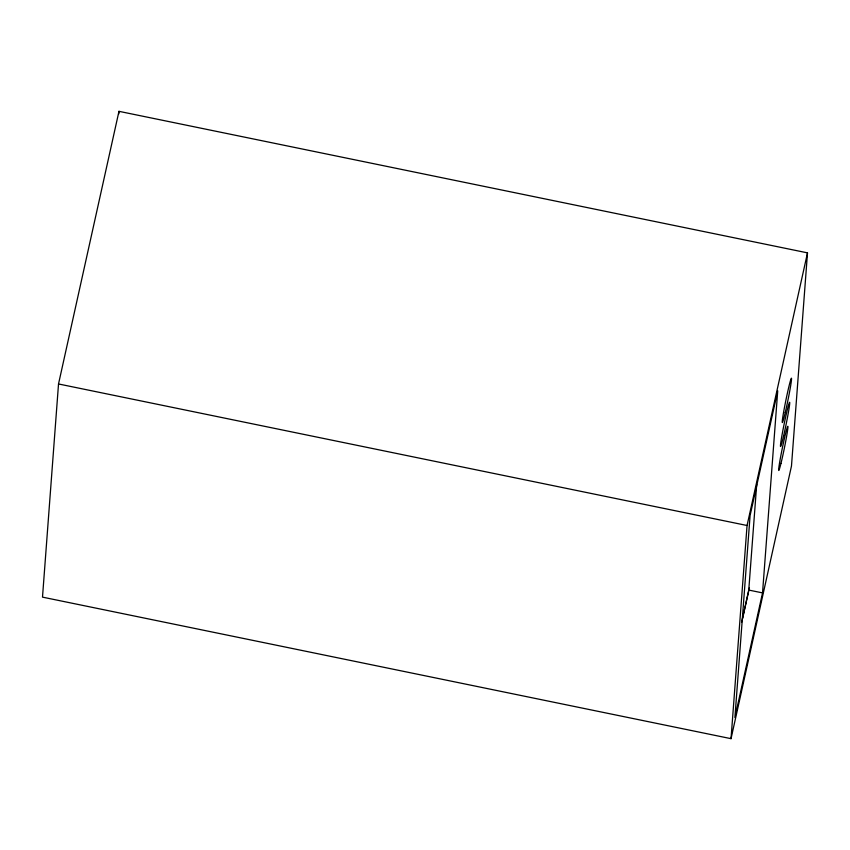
<?xml version="1.0" encoding="UTF-8"?>
<svg xmlns="http://www.w3.org/2000/svg" width="850" height="850" viewBox="0 0 850 850"><rect width="100%" height="100%" fill="white"/><g stroke="black" fill="none" stroke-linecap="round" stroke-linejoin="round"><path stroke-width="1.27" d="M58.523 383.966L42.5 597.136L731.032 738.671L791.477 466.034L807.5 252.864L118.968 111.329L58.523 383.966L747.054 525.502L731.032 738.671M118.766 113.974L118.968 111.329M741.646 622.189L748.765 590.07L756.702 484.415M762.535 592.896L777.729 390.851L750.093 515.483L734.91 717.528L762.535 592.896L748.765 590.07M747.054 525.502L807.5 252.864M742.539 618.758L749.413 587.754M785.251 412.516A22.514 0.999 -78.4 0 0 791.488 378.261A22.514 0.999 -78.4 0 0 783.987 410.029A22.514 0.999 -78.4 0 0 785.251 412.516M783.636 435.763A22.514 0.999 -78.4 0 0 789.639 402.316A22.514 0.999 -78.4 0 0 782.021 435.009A22.514 0.999 -78.4 0 0 783.636 435.763M780.959 463.441A22.514 0.999 -78.4 0 0 787.929 426.955A22.514 0.999 -78.4 0 0 780.969 454.994A22.514 0.999 -78.4 0 0 780.959 463.441"/></g></svg>
